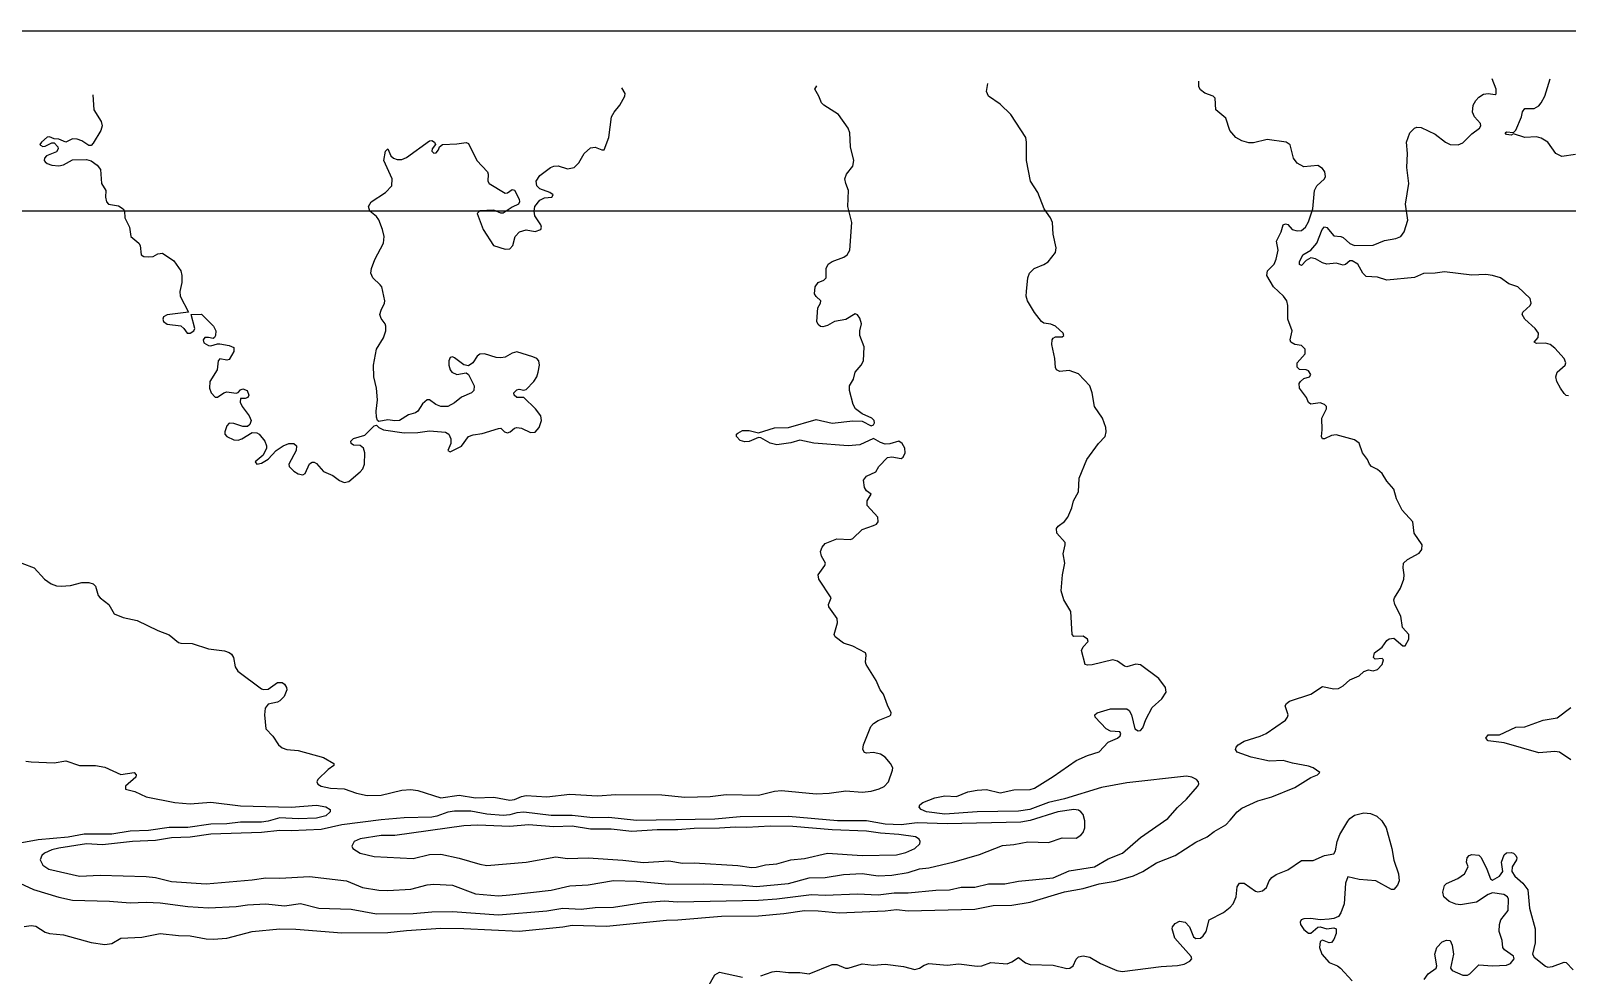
# Model space of a CAD drawing. Header units: feet. Extents: x 3308442 to 3309229, y 1376409 to 1377193.
# Drawn here: x 3308650.2 to 3308904.4, y 1377036.5 to 1377192.8 of the extents above; entities that cross this region are included whole.
import ezdxf

# ---------------------------------------------------------------- set-up
doc = ezdxf.new("R2010")
doc.units = ezdxf.units.FT
doc.header["$MEASUREMENT"] = 0
picture_1 = doc.add_image_def('image1.tif', size_in_pixel=(23683, 23593))

msp = doc.modelspace()

# ---------------------------------------------------------------- linework, layer by layer
at = {"color": 6}
for points, elevation in [([(3308648.37, 1377051.76), (3308650.65, 1377050.73), (3308654.84, 1377049.43), (3308657.13, 1377048.94), (3308663.22, 1377048.78), (3308666.65, 1377048.48), (3308669.31, 1377048.61), (3308671.6, 1377048.52), (3308676.16, 1377047.9), (3308679.59, 1377047.67), (3308684.16, 1377047.88), (3308686.06, 1377048.17), (3308689.11, 1377048.36), (3308692.16, 1377048.01), (3308694.82, 1377048.37), (3308697.87, 1377047.62), (3308703.2, 1377047.43), (3308707.39, 1377046.68), (3308713.48, 1377046.72), (3308716.53, 1377047.02), (3308719.95, 1377047.07), (3308727.57, 1377046.51), (3308735.56, 1377047.15), (3308738.23, 1377047.64), (3308741.27, 1377047.45), (3308743.56, 1377047.75), (3308746.6, 1377047.77), (3308751.55, 1377048.56), (3308754.98, 1377048.81), (3308757.27, 1377048.65), (3308770.59, 1377048.93), (3308773.64, 1377049.14), (3308779.35, 1377049.88), (3308781.63, 1377049.76), (3308786.97, 1377049.98), (3308790.39, 1377049.8), (3308793.06, 1377050.15), (3308795.34, 1377050.13), (3308799.91, 1377050.6), (3308802.2, 1377050.65), (3308804.1, 1377051.09), (3308806.38, 1377051.11), (3308808.67, 1377051.64), (3308811.33, 1377051.65), (3308813.62, 1377052.07), (3308819.33, 1377052.61), (3308822, 1377053.77), (3308826.18, 1377054.44), (3308828.47, 1377055.78), (3308830.79, 1377056.73), (3308833.8, 1377059.33), (3308838.33, 1377062.44), (3308839.89, 1377064.25), (3308841.41, 1377065.66), (3308843.21, 1377067.77), (3308843.42, 1377068.15), (3308843.4, 1377068.53), (3308843.06, 1377068.91), (3308842.3, 1377069.3), (3308841.41, 1377069.47), (3308831.51, 1377068.35), (3308827.33, 1377067.56), (3308821.23, 1377065.7), (3308818.57, 1377065.09), (3308815.48, 1377063.97), (3308813.62, 1377063.66), (3308806.76, 1377063.53), (3308801.43, 1377063.15), (3308798.4, 1377063.58), (3308797.53, 1377063.97), (3308797.17, 1377064.35), (3308797.27, 1377064.73), (3308797.8, 1377065.11), (3308799.76, 1377065.87), (3308801.43, 1377066.18), (3308803.34, 1377066.1), (3308805.24, 1377066.84), (3308806.76, 1377067.16), (3308808.29, 1377067.24), (3308810.57, 1377066.71), (3308812.86, 1377067.17), (3308815.52, 1377067.27), (3308816.28, 1377067.47), (3308819.33, 1377069.38), (3308823.14, 1377072.05), (3308825.04, 1377072.9), (3308826.95, 1377073.51), (3308828.47, 1377075.08), (3308829.99, 1377075.74), (3308830.44, 1377076.15), (3308830.56, 1377076.53), (3308830.37, 1377076.82), (3308828.85, 1377076.88), (3308828.09, 1377077.28), (3308826.27, 1377079.2), (3308826.23, 1377079.58), (3308826.6, 1377079.96), (3308828.85, 1377080.59), (3308831.51, 1377080.6), (3308831.89, 1377080.31), (3308832.28, 1377079.62), (3308832.86, 1377077.29), (3308833.42, 1377076.94), (3308833.8, 1377077.01), (3308834.18, 1377077.43), (3308834.7, 1377078.81), (3308835.7, 1377080.8), (3308837.31, 1377082.24), (3308838.05, 1377083.38), (3308837.93, 1377084.15), (3308836.84, 1377085.64), (3308833.8, 1377087.9), (3308833.04, 1377088.01), (3308831.51, 1377087.53), (3308831.13, 1377087.64), (3308829.99, 1377088.5), (3308829.23, 1377088.69), (3308825.8, 1377087.87), (3308825.04, 1377087.81), (3308824.66, 1377087.95), (3308824.04, 1377090.24), (3308824.28, 1377090.85), (3308825.12, 1377091.76), (3308825.01, 1377092.14), (3308824.28, 1377092.62), (3308822.76, 1377092.55), (3308822.48, 1377092.9), (3308822.26, 1377096.71), (3308821.1, 1377098.61), (3308820.69, 1377100.14), (3308820.88, 1377102.8), (3308821.25, 1377104.71), (3308821.01, 1377106.23), (3308821.35, 1377107.75), (3308821.31, 1377108.13), (3308819.96, 1377109.66), (3308819.92, 1377110.42), (3308820.19, 1377110.8), (3308821.23, 1377111.62), (3308821.75, 1377112.32), (3308822.41, 1377113.84), (3308822.72, 1377114.99), (3308823.56, 1377116.51), (3308823.67, 1377118.79), (3308824.9, 1377121.84), (3308826.84, 1377124.51), (3308827.93, 1377125.65), (3308828.12, 1377126.41), (3308828.06, 1377127.17), (3308827.52, 1377128.69), (3308826.16, 1377130.6), (3308825.8, 1377132.88), (3308825.41, 1377134.02), (3308823.52, 1377136.02), (3308822, 1377136.6), (3308820.47, 1377136.42), (3308819.91, 1377136.69), (3308819.73, 1377137.07), (3308819.6, 1377138.59), (3308819.12, 1377140.88), (3308819.17, 1377141.64), (3308819.33, 1377141.96), (3308819.71, 1377142.18), (3308820.85, 1377142.17), (3308821.11, 1377142.4), (3308821.02, 1377142.78), (3308819.71, 1377143.94), (3308818.95, 1377144.25), (3308817.81, 1377144.43), (3308817.43, 1377144.7), (3308816.28, 1377146.18), (3308815.09, 1377148.11), (3308814.9, 1377148.87), (3308814.92, 1377149.64), (3308815.17, 1377151.92), (3308815.45, 1377152.68), (3308816.21, 1377153.44), (3308817.81, 1377154.1), (3308818.51, 1377154.59), (3308819.73, 1377156.11), (3308819.86, 1377156.87), (3308819.32, 1377159.15), (3308819.23, 1377161.06), (3308818.92, 1377161.82), (3308817.88, 1377163.34), (3308816.81, 1377166.01), (3308815.59, 1377167.91), (3308814.95, 1377171.34), (3308814.95, 1377174.39), (3308814.8, 1377175.15), (3308812.35, 1377178.95), (3308810.57, 1377180.64), (3308808.64, 1377182), (3308808.3, 1377182.76), (3308808.53, 1377184.09)], 4477), ([(3308649.13, 1377044.6), (3308650.27, 1377044.74), (3308651.03, 1377044.64), (3308652.56, 1377043.65), (3308653.32, 1377043.42), (3308655.6, 1377043.18), (3308660.17, 1377041.92), (3308662.46, 1377041.58), (3308663.6, 1377041.78), (3308665.12, 1377042.63), (3308668.55, 1377042.83), (3308671.6, 1377043.41), (3308674.64, 1377043.09), (3308676.55, 1377043.06), (3308679.21, 1377042.55), (3308680.35, 1377042.48), (3308682.64, 1377042.67), (3308686.83, 1377043.78), (3308691.39, 1377044.18), (3308694.06, 1377044.12), (3308701.68, 1377043.55), (3308709.29, 1377043.57), (3308712.34, 1377043.93), (3308718.05, 1377044.31), (3308721.86, 1377044.26), (3308730.99, 1377043.79), (3308738.23, 1377044.53), (3308739.75, 1377044.82), (3308745.46, 1377044.65), (3308755.36, 1377045.62), (3308757.27, 1377045.66), (3308764.5, 1377046.31), (3308770.59, 1377046.36), (3308774.78, 1377046.73), (3308778.21, 1377047.22), (3308780.49, 1377047.2), (3308783.92, 1377046.86), (3308791.53, 1377047.18), (3308793.44, 1377047.39), (3308795.34, 1377047.2), (3308806.38, 1377047.46), (3308809.43, 1377048.08), (3308812.48, 1377048.12), (3308815.52, 1377048.62), (3308821.23, 1377050.34), (3308824.28, 1377050.86), (3308826.95, 1377051.64), (3308829.61, 1377052.07), (3308832.66, 1377052.98), (3308834.18, 1377053.7), (3308836.46, 1377055.13), (3308839.51, 1377056.35), (3308842.94, 1377058.52), (3308844.81, 1377059.4), (3308845.98, 1377060.3), (3308847.89, 1377061.43), (3308848.65, 1377062.16), (3308849.76, 1377063.58), (3308850.55, 1377064.19), (3308853.22, 1377065.4), (3308855.5, 1377066.06), (3308859.31, 1377067.56), (3308861.97, 1377069.23), (3308863.07, 1377069.68), (3308863.45, 1377070.06), (3308862.36, 1377070.82), (3308861.59, 1377071.12), (3308858.93, 1377071.59), (3308857.41, 1377072.04), (3308855.12, 1377071.96), (3308852.08, 1377072.61), (3308849.79, 1377073.42), (3308849.53, 1377073.86), (3308849.62, 1377074.25), (3308849.93, 1377074.63), (3308850.93, 1377075.24), (3308853.6, 1377076.08), (3308854.57, 1377076.53), (3308857.79, 1377078.74), (3308858.13, 1377079.2), (3308858.21, 1377079.58), (3308857.75, 1377081.1), (3308857.95, 1377081.48), (3308858.46, 1377081.86), (3308861.97, 1377083), (3308863.88, 1377084.27), (3308865.78, 1377083.89), (3308866.54, 1377083.96), (3308867.31, 1377084.38), (3308868.45, 1377085.41), (3308869.97, 1377086.05), (3308870.73, 1377086.76), (3308871.49, 1377087.03), (3308872.26, 1377086.9), (3308873.02, 1377087.12), (3308873.78, 1377087.95), (3308874.01, 1377088.71), (3308873.78, 1377088.94), (3308872.64, 1377088.82), (3308872.32, 1377089.1), (3308872.5, 1377089.86), (3308873.78, 1377090.81), (3308874.54, 1377091.89), (3308874.92, 1377092.19), (3308875.68, 1377092.28), (3308877.21, 1377091.04), (3308877.59, 1377091.05), (3308878.18, 1377092.14), (3308878.16, 1377092.9), (3308877.13, 1377094.04), (3308876.87, 1377095.95), (3308875.85, 1377097.85), (3308875.72, 1377098.61), (3308875.82, 1377098.99), (3308876.82, 1377100.59), (3308877.33, 1377102.04), (3308877.43, 1377102.8), (3308877.24, 1377103.94), (3308877.29, 1377104.71), (3308877.97, 1377105.3), (3308879.87, 1377106.36), (3308880.35, 1377106.99), (3308880.37, 1377107.75), (3308879.07, 1377109.66), (3308878.86, 1377111.56), (3308877.07, 1377113.46), (3308876.14, 1377115.37), (3308875.68, 1377116.94), (3308874.54, 1377118.26), (3308873.77, 1377119.56), (3308873.02, 1377120.2), (3308872.01, 1377120.7), (3308871.66, 1377121.08), (3308871.36, 1377121.84), (3308870.5, 1377122.98), (3308869.97, 1377124.56), (3308869.21, 1377125.09), (3308866.16, 1377125.92), (3308865.4, 1377125.85), (3308864.26, 1377125.28), (3308863.88, 1377125.3), (3308863.73, 1377125.65), (3308863.86, 1377126.79), (3308863.77, 1377128.69), (3308864.59, 1377130.22), (3308864.54, 1377130.6), (3308864.23, 1377130.98), (3308863.5, 1377131.25), (3308861.97, 1377131.02), (3308861.59, 1377131.27), (3308861.23, 1377132.12), (3308860.09, 1377133.64), (3308860.03, 1377134.41), (3308860.24, 1377134.79), (3308860.83, 1377135.24), (3308861.76, 1377135.55), (3308861.99, 1377135.93), (3308861.59, 1377136.55), (3308861.21, 1377136.71), (3308860.07, 1377136.73), (3308859.69, 1377137.14), (3308859.7, 1377137.83), (3308861.02, 1377139.36), (3308861.05, 1377140.12), (3308860.45, 1377140.71), (3308859.31, 1377140.91), (3308858.69, 1377141.26), (3308858.55, 1377141.64), (3308858.86, 1377143.16), (3308858.16, 1377145.07), (3308858.19, 1377147.35), (3308858.02, 1377148.11), (3308857.45, 1377148.87), (3308855.77, 1377150.4), (3308854.7, 1377152.3), (3308854.82, 1377153.06), (3308855.88, 1377154.19), (3308856.26, 1377154.98), (3308856.54, 1377156.49), (3308856.31, 1377158.01), (3308857.05, 1377159.54), (3308857.38, 1377160.68), (3308857.79, 1377160.87), (3308858.17, 1377160.73), (3308858.86, 1377159.92), (3308859.69, 1377159.68), (3308860.45, 1377159.74), (3308861.1, 1377160.3), (3308861.59, 1377161.19), (3308862.33, 1377163.34), (3308862.56, 1377166.39), (3308862.98, 1377167.15), (3308864.21, 1377168.29), (3308864.39, 1377168.67), (3308864.31, 1377169.44), (3308863.88, 1377170.03), (3308863.12, 1377170.48), (3308860.83, 1377170.31), (3308859.69, 1377170.89), (3308859.09, 1377171.72), (3308858.55, 1377173.95), (3308857.91, 1377174.39), (3308854.74, 1377174.82), (3308852.46, 1377174.24), (3308851.69, 1377174.24), (3308850.55, 1377174.56), (3308849.59, 1377175.15), (3308848.58, 1377176.29), (3308847.89, 1377178.32), (3308846.26, 1377179.72), (3308846.17, 1377181.62), (3308845.84, 1377182), (3308844.46, 1377182.49), (3308843.7, 1377183.04), (3308843.43, 1377183.52), (3308843.43, 1377184.48)], 4478), ([(3308904.62, 1377132.38), (3308904.24, 1377132.47), (3308903.86, 1377132.77), (3308903.25, 1377133.64), (3308902.69, 1377134.79), (3308902.5, 1377135.55), (3308902.74, 1377136.31), (3308904.06, 1377137.45), (3308904.16, 1377137.83), (3308903.86, 1377138.59), (3308902.34, 1377140.3), (3308901.57, 1377140.9), (3308900.81, 1377141.1), (3308899.29, 1377141.07), (3308898.91, 1377141.26), (3308899.59, 1377142.02), (3308899.65, 1377142.78), (3308899.09, 1377143.54), (3308897.35, 1377145.07), (3308896.95, 1377145.83), (3308897.02, 1377146.21), (3308898.26, 1377147.35), (3308898.44, 1377147.73), (3308898.28, 1377148.49), (3308896.24, 1377150.42), (3308894.72, 1377150.95), (3308893.37, 1377151.92), (3308892.05, 1377152.32), (3308890.91, 1377152.47), (3308888.63, 1377152.38), (3308884.06, 1377152.92), (3308882.54, 1377152.69), (3308880.63, 1377152.63), (3308879.11, 1377151.98), (3308874.54, 1377151.54), (3308873.02, 1377152.01), (3308871.11, 1377152.15), (3308870.56, 1377152.68), (3308869.77, 1377154.2), (3308868.83, 1377154.75), (3308868.45, 1377154.71), (3308867.69, 1377154.13), (3308867.31, 1377154.02), (3308866.16, 1377154.32), (3308864.64, 1377154.19), (3308863.88, 1377154.41), (3308862.74, 1377155.06), (3308861.97, 1377155.21), (3308861.21, 1377154.8), (3308860.45, 1377153.98), (3308860.07, 1377154.14), (3308860.09, 1377154.59), (3308860.67, 1377155.73), (3308861.97, 1377156.47), (3308862.99, 1377157.63), (3308863.85, 1377159.92), (3308864.26, 1377160.36), (3308864.64, 1377160.26), (3308865.78, 1377158.85), (3308866.92, 1377158.76), (3308867.31, 1377158.58), (3308868.45, 1377157.6), (3308869.21, 1377157.28), (3308872.26, 1377157.33), (3308874.16, 1377158.1), (3308876.06, 1377158.42), (3308876.84, 1377158.77), (3308877.41, 1377159.54), (3308878.04, 1377161.44), (3308877.65, 1377164.1), (3308878.21, 1377167.53), (3308877.87, 1377170.2), (3308877.98, 1377172.48), (3308877.78, 1377174.39), (3308878.35, 1377175.9), (3308879.11, 1377176.68), (3308879.49, 1377176.82), (3308880.25, 1377176.78), (3308882.54, 1377175.67), (3308884.27, 1377174.39), (3308885.01, 1377174), (3308886.34, 1377173.91), (3308887.1, 1377174.28), (3308888.63, 1377175.74), (3308889.9, 1377176.67), (3308890.09, 1377177.05), (3308890.06, 1377177.43), (3308889.05, 1377178.57), (3308888.74, 1377179.33), (3308888.85, 1377180.48), (3308889.29, 1377181.24), (3308889.77, 1377181.79), (3308890.53, 1377182.29), (3308891.29, 1377182.41), (3308892.44, 1377182.23), (3308892.64, 1377182.38), (3308892.63, 1377183.14), (3308891.96, 1377184.86)], 4479), ([(3308905.76, 1377172.35), (3308903.48, 1377172.02), (3308902.51, 1377172.48), (3308901.19, 1377174.38), (3308900.05, 1377175.03), (3308899.29, 1377175.26), (3308897.39, 1377175.16), (3308895.48, 1377175.72), (3308895.1, 1377175.53), (3308894.34, 1377175.61), (3308894.1, 1377175.91), (3308894.34, 1377176.06), (3308895.48, 1377175.98), (3308895.86, 1377176.33), (3308896.82, 1377178.57), (3308897, 1377179.38), (3308897.39, 1377179.94), (3308898.91, 1377179.95), (3308899.67, 1377180.4), (3308900.09, 1377180.86), (3308900.69, 1377182), (3308901.54, 1377184.86)], 4480), ([(3308648.75, 1377104.73), (3308650.75, 1377103.94), (3308652.5, 1377102.04), (3308653.57, 1377101.28), (3308654.46, 1377100.96), (3308655.22, 1377100.91), (3308656.75, 1377101.03), (3308658.65, 1377101.51), (3308659.79, 1377101.51), (3308660.52, 1377101.28), (3308660.93, 1377100.9), (3308661.35, 1377099.38), (3308661.7, 1377098.94), (3308663.13, 1377097.85), (3308663.98, 1377096.32), (3308665.5, 1377095.71), (3308667.79, 1377095.21), (3308671.21, 1377093.54), (3308673.12, 1377092.84), (3308674.64, 1377091.59), (3308675.02, 1377091.46), (3308676.93, 1377091.4), (3308679.59, 1377090.51), (3308682.26, 1377090.17), (3308683.02, 1377089.92), (3308683.4, 1377089.63), (3308683.73, 1377089.1), (3308684.04, 1377087.57), (3308684.48, 1377086.81), (3308688.35, 1377083.93), (3308688.73, 1377083.81), (3308689.49, 1377083.87), (3308691.01, 1377084.96), (3308691.78, 1377084.94), (3308692.16, 1377084.69), (3308692.52, 1377084.15), (3308692.57, 1377083.76), (3308692.11, 1377082.62), (3308691.39, 1377081.92), (3308691.01, 1377081.73), (3308689.49, 1377081.39), (3308689, 1377080.72), (3308688.89, 1377079.58), (3308689.11, 1377077.29), (3308690.25, 1377076.1), (3308691.19, 1377074.63), (3308691.78, 1377074.12), (3308692.54, 1377073.89), (3308694.44, 1377073.68), (3308698.63, 1377072.53), (3308700.35, 1377071.58), (3308700.33, 1377071.2), (3308699.39, 1377070.54), (3308697.69, 1377068.91), (3308697.52, 1377068.53), (3308697.68, 1377068.15), (3308698.25, 1377067.82), (3308699.77, 1377067.5), (3308702.06, 1377067.35), (3308704.08, 1377066.63), (3308705.86, 1377066.26), (3308708.15, 1377066.34), (3308711.58, 1377067.13), (3308713.1, 1377067.27), (3308714.24, 1377067.07), (3308718.05, 1377065.87), (3308721.09, 1377066.32), (3308723.76, 1377065.89), (3308726.81, 1377065.96), (3308729.47, 1377065.47), (3308730.23, 1377065.6), (3308731.37, 1377066.12), (3308732.14, 1377066.28), (3308735.56, 1377066.03), (3308739.37, 1377066.49), (3308743.94, 1377066.22), (3308746.99, 1377066.43), (3308754.6, 1377066.39), (3308758.41, 1377066), (3308762.6, 1377066.1), (3308765.26, 1377066.44), (3308770.59, 1377066.3), (3308773.26, 1377066.98), (3308774.4, 1377067.11), (3308780.11, 1377066.51), (3308782.3, 1377066.63), (3308785.06, 1377067.02), (3308787.73, 1377066.81), (3308789.25, 1377067), (3308790.58, 1377067.39), (3308791.4, 1377067.77), (3308792.08, 1377068.53), (3308792.79, 1377070.44), (3308792.82, 1377070.82), (3308792.43, 1377071.58), (3308791.53, 1377072.58), (3308790.77, 1377073.1), (3308789.63, 1377073.39), (3308788.49, 1377073.29), (3308788.11, 1377073.39), (3308787.84, 1377073.86), (3308787.98, 1377074.63), (3308789.2, 1377077.67), (3308789.63, 1377078.16), (3308790.39, 1377078.65), (3308792.3, 1377079.43), (3308792.5, 1377079.58), (3308792.57, 1377079.96), (3308791.92, 1377081.19), (3308791.29, 1377083), (3308790.73, 1377083.76), (3308790.07, 1377085.29), (3308788.41, 1377087.95), (3308788.31, 1377088.33), (3308788.43, 1377089.48), (3308788.27, 1377089.86), (3308786.2, 1377090.96), (3308784.68, 1377091.49), (3308783.3, 1377092.52), (3308783.09, 1377092.9), (3308783.65, 1377094.81), (3308783.59, 1377095.57), (3308782.24, 1377097.47), (3308782.18, 1377097.85), (3308782.6, 1377098.99), (3308780.6, 1377102.04), (3308780.46, 1377102.8), (3308781.58, 1377104.33), (3308781.69, 1377104.71), (3308781.04, 1377105.85), (3308780.85, 1377106.61), (3308781.12, 1377107.37), (3308781.63, 1377107.95), (3308783.54, 1377108.71), (3308785.82, 1377108.61), (3308786.2, 1377108.77), (3308787.73, 1377110.26), (3308789.63, 1377110.91), (3308790.09, 1377111.18), (3308790.39, 1377111.56), (3308790.35, 1377112.32), (3308788.58, 1377114.23), (3308788.6, 1377114.99), (3308789.25, 1377116.13), (3308788.49, 1377116.68), (3308788.11, 1377117.21), (3308787.96, 1377118.41), (3308788.49, 1377119.1), (3308790.01, 1377119.79), (3308790.5, 1377120.7), (3308791.92, 1377122.17), (3308792.68, 1377122.29), (3308794.2, 1377122.01), (3308794.55, 1377122.22), (3308794.87, 1377122.98), (3308794.83, 1377123.74), (3308794.34, 1377124.51), (3308793.82, 1377124.88), (3308792.3, 1377124.46), (3308791.53, 1377124.42), (3308790.77, 1377124.66), (3308789.63, 1377125.35), (3308787.35, 1377124.31), (3308785.44, 1377124.12), (3308779.73, 1377124.57), (3308777.45, 1377125.03), (3308775.92, 1377124.61), (3308773.64, 1377124.3), (3308772.5, 1377124.58), (3308770.97, 1377125.46), (3308770.59, 1377125.51), (3308769.07, 1377124.85), (3308768.31, 1377124.78), (3308767.55, 1377125.02), (3308766.93, 1377125.65), (3308766.97, 1377126.03), (3308767.17, 1377126.24), (3308767.93, 1377126.64), (3308769.07, 1377126.66), (3308770.59, 1377126.27), (3308773.26, 1377127.09), (3308775.57, 1377127.17), (3308780.11, 1377128.49), (3308782.78, 1377127.86), (3308786.2, 1377128.24), (3308787.73, 1377128.22), (3308789.25, 1377127.43), (3308789.63, 1377127.57), (3308789.77, 1377127.93), (3308789.75, 1377128.31), (3308789.36, 1377128.69), (3308787.73, 1377129.39), (3308786.67, 1377130.22), (3308786.25, 1377130.98), (3308785.65, 1377133.26), (3308785.66, 1377134.02), (3308786.29, 1377135.17), (3308786.6, 1377136.31), (3308787.58, 1377137.45), (3308787.94, 1377138.21), (3308788.08, 1377140.5), (3308787.38, 1377142.4), (3308787.36, 1377143.16), (3308787.62, 1377144.31), (3308787.35, 1377145.27), (3308786.97, 1377145.79), (3308786.58, 1377145.97), (3308785.06, 1377145), (3308783.16, 1377144.7), (3308782.02, 1377144.03), (3308781.25, 1377143.79), (3308780.87, 1377143.87), (3308780.49, 1377144.17), (3308780.27, 1377144.69), (3308780.4, 1377146.97), (3308780.87, 1377147.73), (3308780.89, 1377148.11), (3308780.11, 1377148.82), (3308779.88, 1377149.25), (3308779.96, 1377150.4), (3308780.49, 1377151.12), (3308781.39, 1377151.54), (3308781.78, 1377151.92), (3308781.77, 1377153.44), (3308782.14, 1377154.2), (3308782.78, 1377154.64), (3308784.72, 1377155.35), (3308785.26, 1377155.73), (3308785.69, 1377156.49), (3308786.01, 1377161.06), (3308785.37, 1377163.72), (3308785.49, 1377166.39), (3308785.04, 1377167.53), (3308784.9, 1377168.29), (3308785.13, 1377169.05), (3308786.2, 1377170.39), (3308786.37, 1377171.34), (3308785.8, 1377173.62), (3308785.73, 1377175.91), (3308785.44, 1377176.67), (3308783.82, 1377178.95), (3308781.39, 1377180.48), (3308781.02, 1377180.86), (3308780.59, 1377182), (3308779.94, 1377183.14), (3308780.23, 1377183.71)], 4476), ([(3308660.45, 1377182.19), (3308660.62, 1377179.72), (3308661.84, 1377177.81), (3308661.99, 1377177.05), (3308661.78, 1377176.29), (3308660.55, 1377174.22), (3308660.17, 1377173.83), (3308659.79, 1377173.81), (3308658.65, 1377174.6), (3308657.89, 1377174.88), (3308657.13, 1377174.9), (3308655.98, 1377174.35), (3308654.84, 1377174.88), (3308654.08, 1377174.91), (3308653.32, 1377175.23), (3308652.94, 1377175.22), (3308651.98, 1377174.39), (3308651.72, 1377174), (3308651.8, 1377173.88), (3308652.18, 1377173.67), (3308652.56, 1377173.73), (3308653.7, 1377174.28), (3308654.08, 1377174.23), (3308654.67, 1377173.62), (3308654.75, 1377173.24), (3308654.46, 1377172.75), (3308652.81, 1377172.1), (3308652.5, 1377171.72), (3308652.41, 1377171.34), (3308652.56, 1377171.11), (3308652.94, 1377170.82), (3308653.7, 1377170.58), (3308654.84, 1377170.47), (3308655.6, 1377170.59), (3308657.13, 1377171.42), (3308659.41, 1377171.48), (3308660.17, 1377171.3), (3308661.16, 1377170.58), (3308661.72, 1377169.82), (3308661.88, 1377167.53), (3308662.63, 1377166.39), (3308662.58, 1377165.25), (3308662.73, 1377164.49), (3308663.07, 1377164.1), (3308664.74, 1377163.85), (3308665.49, 1377163.34), (3308665.71, 1377162.96), (3308665.77, 1377161.82), (3308666.53, 1377160.3), (3308666.76, 1377158.77), (3308668.07, 1377157.63), (3308668.3, 1377157.25), (3308668.46, 1377155.73), (3308668.93, 1377155.42), (3308669.69, 1377155.38), (3308670.45, 1377155.47), (3308671.21, 1377155.87), (3308671.98, 1377155.98), (3308673.88, 1377154.73), (3308675.04, 1377153.06), (3308675.22, 1377152.3), (3308675.22, 1377151.16), (3308674.88, 1377149.64), (3308674.9, 1377148.87), (3308676.29, 1377146.21), (3308672.74, 1377145.78), (3308672.17, 1377145.45), (3308672.06, 1377145.07), (3308672.17, 1377144.69), (3308672.74, 1377144.24), (3308675.02, 1377143.97), (3308675.53, 1377143.54), (3308676.05, 1377142.78), (3308676.55, 1377142.75), (3308677.17, 1377143.16), (3308677.37, 1377143.54), (3308676.74, 1377145.83), (3308678.45, 1377145.93), (3308680.46, 1377143.92), (3308680.8, 1377143.16), (3308680.78, 1377142.4), (3308680.6, 1377142.02), (3308680.35, 1377141.86), (3308679.59, 1377142.07), (3308678.99, 1377142.02), (3308678.7, 1377141.64), (3308678.83, 1377141.18), (3308679.59, 1377140.71), (3308679.97, 1377140.67), (3308681.11, 1377141.02), (3308681.5, 1377141), (3308683.02, 1377140.74), (3308683.78, 1377140.37), (3308683.79, 1377139.74), (3308683.02, 1377138.39), (3308682.64, 1377138.27), (3308681.5, 1377138.52), (3308681.21, 1377138.21), (3308681.05, 1377136.69), (3308679.82, 1377134.79), (3308679.77, 1377133.64), (3308680.04, 1377132.88), (3308680.73, 1377132.18), (3308681.11, 1377132.17), (3308682.12, 1377132.88), (3308682.64, 1377133.06), (3308684.16, 1377132.82), (3308684.54, 1377132.93), (3308684.92, 1377133.38), (3308685.3, 1377133.55), (3308686, 1377133.26), (3308686.27, 1377132.5), (3308686.1, 1377132.12), (3308685.68, 1377131.95), (3308684.92, 1377131.93), (3308684.83, 1377131.36), (3308685.19, 1377130.6), (3308686.35, 1377129.07), (3308686.66, 1377128.31), (3308686.45, 1377127.64), (3308686.06, 1377127.33), (3308685.3, 1377127.34), (3308683.78, 1377127.82), (3308683.02, 1377127.85), (3308682.64, 1377127.44), (3308682.28, 1377126.41), (3308682.3, 1377126.03), (3308682.64, 1377125.65), (3308683.78, 1377125.13), (3308684.54, 1377125.06), (3308685.13, 1377125.27), (3308686.83, 1377126.31), (3308687.59, 1377126.28), (3308687.97, 1377126.04), (3308688.93, 1377124.89), (3308689.22, 1377124.12), (3308689.21, 1377123.74), (3308688.64, 1377122.6), (3308687.33, 1377121.46), (3308687.59, 1377121.08), (3308688.35, 1377121.26), (3308689.49, 1377121.92), (3308690.8, 1377123.36), (3308691.96, 1377124.12), (3308692.92, 1377124.51), (3308693.73, 1377124.51), (3308694.16, 1377124.12), (3308694.13, 1377123.36), (3308692.9, 1377121.08), (3308692.97, 1377120.7), (3308693.75, 1377119.94), (3308694.44, 1377119.47), (3308695.2, 1377119.31), (3308695.58, 1377119.56), (3308696.34, 1377121.16), (3308696.73, 1377121.4), (3308697.11, 1377121.42), (3308697.49, 1377121.21), (3308698.63, 1377119.89), (3308700.15, 1377119.2), (3308701.29, 1377118.4), (3308702.06, 1377118.07), (3308702.82, 1377118.22), (3308704.72, 1377119.8), (3308705.14, 1377120.32), (3308705.41, 1377121.08), (3308705.48, 1377122.98), (3308705.26, 1377123.74), (3308704.72, 1377124.15), (3308703.58, 1377124.24), (3308703.21, 1377124.51), (3308703.18, 1377124.89), (3308703.58, 1377125.33), (3308705.48, 1377125.9), (3308707.01, 1377127.43), (3308707.39, 1377127.55), (3308707.77, 1377127.17), (3308708.53, 1377126.77), (3308711.96, 1377126.28), (3308714.24, 1377126.35), (3308716.14, 1377126.6), (3308718.81, 1377126.39), (3308719.38, 1377126.03), (3308719.7, 1377125.27), (3308719.71, 1377124.51), (3308719.19, 1377123.36), (3308719.57, 1377123.15), (3308721.47, 1377124.07), (3308722.62, 1377125.66), (3308723.38, 1377125.95), (3308724.9, 1377126.14), (3308727.57, 1377126.98), (3308727.95, 1377127.02), (3308728.55, 1377126.41), (3308729.09, 1377126.25), (3308729.5, 1377126.41), (3308730.23, 1377127.03), (3308730.61, 1377127.14), (3308731.37, 1377127.03), (3308732.9, 1377126.34), (3308733.66, 1377126.39), (3308734.32, 1377127.17), (3308734.7, 1377128.31), (3308734.61, 1377129.07), (3308733.68, 1377130.22), (3308731.76, 1377132.09), (3308730.61, 1377132.1), (3308730.15, 1377132.5), (3308730.12, 1377132.88), (3308730.61, 1377133.39), (3308730.99, 1377133.47), (3308731.76, 1377133.31), (3308732.14, 1377133.45), (3308733.44, 1377134.79), (3308733.9, 1377135.55), (3308734.12, 1377136.31), (3308734.35, 1377137.45), (3308734.26, 1377138.21), (3308733.93, 1377138.59), (3308733.28, 1377138.87), (3308730.61, 1377139.66), (3308729.85, 1377139.45), (3308728.71, 1377138.81), (3308727.95, 1377138.67), (3308727.19, 1377138.75), (3308725.28, 1377139.34), (3308724.52, 1377139.3), (3308724.03, 1377138.97), (3308723.34, 1377137.83), (3308722.62, 1377137.34), (3308721.86, 1377137.52), (3308720.33, 1377138.68), (3308719.95, 1377138.85), (3308719.57, 1377138.76), (3308719.35, 1377138.21), (3308719.36, 1377137.45), (3308719.57, 1377136.69), (3308719.87, 1377136.31), (3308720.71, 1377135.93), (3308722.24, 1377136.22), (3308722.62, 1377135.91), (3308723.57, 1377134.02), (3308723.48, 1377133.26), (3308723.12, 1377132.88), (3308721.47, 1377132.15), (3308720.33, 1377131.22), (3308719.19, 1377130.65), (3308718.05, 1377130.62), (3308717.23, 1377130.98), (3308716.14, 1377131.74), (3308715.76, 1377131.74), (3308715, 1377131.05), (3308714.24, 1377129.85), (3308713.86, 1377129.56), (3308712.72, 1377129.23), (3308711.19, 1377128.31), (3308710.43, 1377128.24), (3308709.29, 1377128.41), (3308707.77, 1377128.16), (3308707.58, 1377128.31), (3308707.39, 1377128.85), (3308707.33, 1377129.84), (3308707.55, 1377131.74), (3308707.38, 1377133.64), (3308706.98, 1377135.55), (3308706.92, 1377137.45), (3308707.38, 1377140.12), (3308708.53, 1377142), (3308708.93, 1377143.16), (3308708.97, 1377143.92), (3308708.86, 1377144.31), (3308708.15, 1377145.19), (3308707.97, 1377145.83), (3308708.17, 1377146.59), (3308708.74, 1377147.73), (3308708.78, 1377148.11), (3308708.27, 1377150.4), (3308708.03, 1377150.78), (3308706.77, 1377151.92), (3308706.45, 1377152.68), (3308706.55, 1377153.44), (3308707.1, 1377154.97), (3308708.53, 1377157.63), (3308708.64, 1377158.77), (3308708.41, 1377159.92), (3308707.77, 1377161.49), (3308707.39, 1377162.05), (3308706.27, 1377162.96), (3308706.06, 1377163.72), (3308706.5, 1377164.49), (3308708.91, 1377166.05), (3308709.93, 1377167.15), (3308709.99, 1377168.29), (3308708.63, 1377171.34), (3308708.91, 1377172.86), (3308709.29, 1377173.24), (3308709.76, 1377172.1), (3308710.22, 1377171.72), (3308710.81, 1377171.49), (3308711.58, 1377171.47), (3308712.34, 1377171.84), (3308716.14, 1377174.56), (3308716.53, 1377174.66), (3308717.02, 1377174.39), (3308717.15, 1377174), (3308716.59, 1377173.24), (3308716.54, 1377172.86), (3308716.91, 1377172.55), (3308717.29, 1377172.59), (3308717.67, 1377173.09), (3308717.83, 1377173.62), (3308718.34, 1377174), (3308720.71, 1377174.08), (3308722.24, 1377174.32), (3308722.62, 1377174.16), (3308723.97, 1377171.34), (3308725.76, 1377169.44), (3308725.89, 1377169.05), (3308725.81, 1377167.91), (3308726.04, 1377167.53), (3308728.71, 1377165.92), (3308729.09, 1377165.97), (3308729.85, 1377166.55), (3308730.23, 1377166.41), (3308730.99, 1377164.92), (3308731.05, 1377164.49), (3308730.87, 1377164.1), (3308729.85, 1377163.61), (3308728.33, 1377162.59), (3308727.95, 1377162.62), (3308726.81, 1377163.11), (3308724.52, 1377163), (3308724.07, 1377162.58), (3308725.05, 1377159.92), (3308726.77, 1377157.25), (3308728.71, 1377156.68), (3308729.47, 1377156.72), (3308729.93, 1377157.25), (3308730.36, 1377158.77), (3308731.03, 1377159.54), (3308732.14, 1377159.88), (3308733.66, 1377159.6), (3308734.58, 1377159.92), (3308734.7, 1377160.3), (3308734.6, 1377160.68), (3308733.58, 1377162.2), (3308733.47, 1377162.96), (3308733.59, 1377163.72), (3308734.42, 1377164.75), (3308735.18, 1377165.13), (3308736.38, 1377165.25), (3308736.62, 1377165.63), (3308736.08, 1377166.01), (3308734.42, 1377166.65), (3308733.94, 1377167.15), (3308733.84, 1377167.91), (3308734.42, 1377168.84), (3308736.18, 1377170.2), (3308736.71, 1377170.42), (3308737.47, 1377170.46), (3308738.99, 1377169.95), (3308740.11, 1377170.2), (3308740.89, 1377170.96), (3308741.75, 1377172.48), (3308742.8, 1377173.4), (3308743.56, 1377173.53), (3308744.7, 1377173.08), (3308745.08, 1377173.07), (3308745.86, 1377175.15), (3308746.26, 1377178.57), (3308746.69, 1377179.33), (3308747.68, 1377180.48), (3308748.48, 1377182), (3308748.51, 1377182.4), (3308748.01, 1377183.33)], 4475), ([(3308905, 1377072.14), (3308903.1, 1377073.44), (3308902.34, 1377073.55), (3308899.67, 1377073.33), (3308893.96, 1377074.98), (3308891.29, 1377075.28), (3308890.91, 1377075.74), (3308891.29, 1377076.3), (3308893.2, 1377076.31), (3308895.86, 1377077.57), (3308897.39, 1377077.64), (3308900.43, 1377078.73), (3308902.72, 1377079.11), (3308905, 1377080.81)], 4479), ([(3308649.4, 1377071.96), (3308650.27, 1377071.81), (3308654.08, 1377071.68), (3308655.98, 1377072), (3308658.27, 1377071.25), (3308660.93, 1377071.24), (3308662.46, 1377070.96), (3308665.12, 1377069.76), (3308667.32, 1377070.06), (3308667.65, 1377069.68), (3308667.56, 1377069.3), (3308665.88, 1377067.8), (3308665.88, 1377067.33), (3308667.41, 1377066.91), (3308669.31, 1377066.02), (3308674.03, 1377065.11), (3308676.55, 1377064.9), (3308679.97, 1377065.16), (3308684.92, 1377064.57), (3308693.3, 1377064.33), (3308697.49, 1377064.64), (3308699.01, 1377064.39), (3308699.76, 1377063.97), (3308699.76, 1377063.58), (3308699.01, 1377062.92), (3308697.49, 1377062.53), (3308694.44, 1377062.39), (3308691.39, 1377062.57), (3308689.49, 1377062.02), (3308688.35, 1377061.85), (3308684.92, 1377061.86), (3308682.64, 1377061.59), (3308679.97, 1377061.49), (3308676.16, 1377060.96), (3308673.12, 1377060.97), (3308669.69, 1377060.48), (3308666.65, 1377060.34), (3308663.6, 1377059.86), (3308659.03, 1377059.84), (3308656.37, 1377059.34), (3308651.42, 1377058.9), (3308648.75, 1377058.45)], 4477), ([(3308729.47, 1377049.84), (3308736.32, 1377050.61), (3308739.37, 1377051.33), (3308742.42, 1377051.48), (3308746.6, 1377052.2), (3308750.41, 1377052.06), (3308755.74, 1377051.58), (3308761.45, 1377051.64), (3308767.93, 1377051.43), (3308770.21, 1377051.19), (3308775.54, 1377051.71), (3308778.97, 1377052.62), (3308781.63, 1377052.68), (3308784.68, 1377053.17), (3308787.73, 1377053.37), (3308790.39, 1377052.99), (3308792.68, 1377053.06), (3308795.34, 1377053.53), (3308797.25, 1377054.12), (3308798.77, 1377054.31), (3308802.96, 1377055.29), (3308807.15, 1377056.47), (3308810.95, 1377057.97), (3308812.86, 1377058.14), (3308815.14, 1377058.6), (3308818.57, 1377058.47), (3308820.85, 1377059.23), (3308823.14, 1377059.2), (3308823.9, 1377059.67), (3308824.31, 1377060.16), (3308824.6, 1377060.92), (3308824.6, 1377062.06), (3308824.28, 1377063.11), (3308823.94, 1377063.58), (3308823.52, 1377063.81), (3308822.76, 1377063.93), (3308820.09, 1377063.58), (3308815.52, 1377062.15), (3308814, 1377061.86), (3308801.81, 1377061.59), (3308796.87, 1377061.75), (3308794.2, 1377061.43), (3308791.53, 1377061.52), (3308788.49, 1377062.05), (3308783.66, 1377062.06), (3308775.54, 1377062.77), (3308767.55, 1377062.71), (3308763.36, 1377062.33), (3308750.41, 1377062.1), (3308745.84, 1377062.61), (3308743.18, 1377062.59), (3308739.75, 1377062.93), (3308736.32, 1377062.94), (3308731.76, 1377063.48), (3308730.61, 1377063.41), (3308729.47, 1377063.06), (3308728.33, 1377062.93), (3308725.66, 1377063.19), (3308723, 1377063.67), (3308720.33, 1377063.68), (3308719.19, 1377063.51), (3308717.39, 1377062.82), (3308716.53, 1377062.66), (3308711.96, 1377062.55), (3308708.15, 1377062.24), (3308701.68, 1377061.43), (3308698.25, 1377060.62), (3308693.3, 1377060.42), (3308691.39, 1377060.48), (3308688.35, 1377060.13), (3308679.97, 1377059.84), (3308676.55, 1377059.39), (3308673.5, 1377059.26), (3308670.83, 1377058.79), (3308667.03, 1377058.66), (3308662.08, 1377058.12), (3308659.41, 1377058.27), (3308654.84, 1377057.57), (3308653.7, 1377057.26), (3308652.5, 1377056.73), (3308652.01, 1377056.35), (3308651.76, 1377055.59), (3308652.18, 1377054.75), (3308653.19, 1377054.07), (3308658.27, 1377052.91), (3308661.7, 1377053.08), (3308669.31, 1377052.87), (3308670.83, 1377052.7), (3308673.5, 1377052.04), (3308679.21, 1377051.65), (3308686.83, 1377052.28), (3308689.11, 1377052.66), (3308691.39, 1377052.6), (3308696.34, 1377052.83), (3308702.44, 1377052.12), (3308705.1, 1377051.02), (3308707.77, 1377050.62), (3308709.29, 1377050.55), (3308713.1, 1377050.74), (3308715.76, 1377051.48), (3308716.91, 1377051.58), (3308719.95, 1377051.41), (3308723.76, 1377049.99), (3308727.57, 1377049.64), (3308729.47, 1377049.84)], 4476), ([(3308770.97, 1377036.41), (3308772.88, 1377037.1), (3308773.64, 1377037.18), (3308775.54, 1377036.95), (3308777.45, 1377036.99), (3308778.97, 1377036.76), (3308782.78, 1377038.3), (3308783.54, 1377038.3), (3308785, 1377037.69), (3308785.44, 1377037.67), (3308787.73, 1377038.41), (3308789.63, 1377038.21), (3308791.53, 1377038.36), (3308794.58, 1377037.95), (3308796.48, 1377037.49), (3308797.25, 1377037.67), (3308798.01, 1377038.2), (3308798.77, 1377038.46), (3308801.81, 1377038.2), (3308803.72, 1377038.4), (3308806.76, 1377038.03), (3308807.53, 1377038.1), (3308809.05, 1377038.6), (3308811.71, 1377038.41), (3308812.48, 1377038.71), (3308813.62, 1377039.44), (3308814.76, 1377038.55), (3308815.52, 1377038.28), (3308819.33, 1377038.16), (3308821.61, 1377037.63), (3308822.12, 1377037.69), (3308822.65, 1377038.07), (3308823.14, 1377039.2), (3308823.52, 1377039.56), (3308824.28, 1377039.75), (3308825.42, 1377039.53), (3308827.17, 1377038.45), (3308829.86, 1377037.31), (3308830.75, 1377037.16), (3308837.23, 1377037.96), (3308839.89, 1377038.11), (3308841.03, 1377038.36), (3308841.98, 1377038.83), (3308842.28, 1377039.22), (3308842.2, 1377039.6), (3308839.45, 1377042.64), (3308839.05, 1377044.17), (3308839.09, 1377044.55), (3308839.51, 1377045.09), (3308840.27, 1377045.49), (3308841.16, 1377045.31), (3308841.89, 1377044.55), (3308842.56, 1377042.89), (3308842.94, 1377042.57), (3308843.7, 1377042.65), (3308844.16, 1377043.02), (3308844.66, 1377043.78), (3308845.13, 1377045.69), (3308847.51, 1377046.88), (3308848.65, 1377047.78), (3308849.14, 1377048.35), (3308849.62, 1377049.5), (3308849.79, 1377051.13), (3308850.17, 1377051.73), (3308850.93, 1377051.73), (3308852.84, 1377050.43), (3308853.22, 1377050.34), (3308853.98, 1377050.47), (3308854.61, 1377051.02), (3308855.07, 1377052.16), (3308855.5, 1377052.69), (3308856.26, 1377053.18), (3308858.17, 1377053.97), (3308860.45, 1377055.53), (3308862.36, 1377055.48), (3308864.26, 1377056.33), (3308865.78, 1377056.59), (3308866.06, 1377057.11), (3308866.31, 1377058.63), (3308866.76, 1377059.78), (3308868.07, 1377062.04), (3308868.45, 1377062.48), (3308869.21, 1377062.98), (3308870.73, 1377063.37), (3308871.87, 1377063.26), (3308872.87, 1377062.82), (3308873.7, 1377062.06), (3308874.45, 1377060.92), (3308875.39, 1377057.49), (3308875.68, 1377055.57), (3308876.5, 1377053.3), (3308876.57, 1377052.16), (3308876.3, 1377051.4), (3308875.68, 1377050.73), (3308875.3, 1377050.68), (3308872.71, 1377052.16), (3308869.97, 1377052.38), (3308868.07, 1377052.8), (3308867.68, 1377051.78), (3308867.48, 1377048.35), (3308866.92, 1377046.83), (3308866.54, 1377046.26), (3308865.78, 1377045.88), (3308865.02, 1377045.78), (3308863.5, 1377045.7), (3308861.97, 1377045.89), (3308860.83, 1377045.83), (3308860.4, 1377045.69), (3308860.18, 1377045.31), (3308860.25, 1377044.93), (3308860.83, 1377044.09), (3308861.59, 1377043.47), (3308861.97, 1377043.49), (3308863.12, 1377044.5), (3308863.5, 1377044.53), (3308864.64, 1377044.17), (3308865.78, 1377044.34), (3308866.16, 1377044.19), (3308866.15, 1377043.4), (3308865.78, 1377042.42), (3308865.4, 1377041.91), (3308865.02, 1377041.89), (3308863.88, 1377042.33), (3308863.5, 1377042.11), (3308863.42, 1377041.12), (3308863.77, 1377039.98), (3308865.02, 1377038.64), (3308866.36, 1377038.07), (3308866.86, 1377037.69), (3308868.83, 1377035.58)], 4479), ([(3308770.21, 1377054.41), (3308771.74, 1377054.76), (3308773.64, 1377054.94), (3308775.92, 1377055.64), (3308778.21, 1377055.85), (3308782.02, 1377056.69), (3308787.73, 1377056.33), (3308793.44, 1377056.42), (3308794.96, 1377056.84), (3308796.44, 1377057.49), (3308797.29, 1377058.25), (3308797.35, 1377058.63), (3308797.16, 1377059.02), (3308796.56, 1377059.4), (3308793.82, 1377059.83), (3308790.77, 1377060.02), (3308788.49, 1377060.38), (3308782.78, 1377060.56), (3308776.3, 1377061.12), (3308772.5, 1377061.2), (3308768.69, 1377060.98), (3308766.79, 1377061.03), (3308764.12, 1377060.84), (3308759.93, 1377060.79), (3308757.27, 1377060.56), (3308753.84, 1377060.58), (3308749.65, 1377060.3), (3308746.22, 1377060.68), (3308742.8, 1377060.67), (3308739.75, 1377061.21), (3308736.71, 1377061.08), (3308732.52, 1377061.42), (3308729.47, 1377061.15), (3308724.14, 1377061.36), (3308721.86, 1377061.23), (3308710.43, 1377059.62), (3308708.15, 1377059.63), (3308704.72, 1377059.09), (3308703.73, 1377058.63), (3308703.34, 1377057.87), (3308703.49, 1377057.49), (3308704.7, 1377056.73), (3308707.01, 1377056.17), (3308713.48, 1377055.84), (3308716.14, 1377056.47), (3308718.05, 1377056.55), (3308721.09, 1377055.91), (3308724.52, 1377054.88), (3308725.66, 1377054.69), (3308732.14, 1377055.25), (3308737.09, 1377056.11), (3308738.99, 1377055.84), (3308742.42, 1377055.96), (3308748.13, 1377055.56), (3308751.55, 1377055.15), (3308755.74, 1377055.45), (3308758.03, 1377055.07), (3308759.93, 1377055.11), (3308767.17, 1377054.68), (3308769.45, 1377054.33), (3308770.21, 1377054.41)], 4475), ([(3308880.7, 1377035.79), (3308881.39, 1377036.73), (3308882.73, 1377037.69), (3308882.84, 1377038.07), (3308882.51, 1377039.98), (3308882.79, 1377041.12), (3308883.68, 1377042.06), (3308884.44, 1377042.34), (3308885.03, 1377042.26), (3308885.36, 1377041.5), (3308885.57, 1377039.98), (3308885.07, 1377037.69), (3308885.35, 1377037.31), (3308887.1, 1377036.52), (3308887.87, 1377036.53), (3308888.25, 1377036.73), (3308889.77, 1377038.26), (3308892.05, 1377038.09), (3308894.34, 1377038.16), (3308895.01, 1377038.45), (3308895.6, 1377039.22), (3308895.48, 1377039.68), (3308894.03, 1377040.74), (3308893.76, 1377041.12), (3308893.6, 1377042.26), (3308893.15, 1377043.78), (3308893.16, 1377044.93), (3308893.38, 1377045.69), (3308894.63, 1377047.21), (3308894.68, 1377049.12), (3308894.52, 1377049.5), (3308893.91, 1377049.88), (3308892.05, 1377050.16), (3308891.29, 1377049.88), (3308889.39, 1377048.63), (3308886.72, 1377048.15), (3308885.96, 1377048.27), (3308884.84, 1377048.73), (3308883.99, 1377049.5), (3308883.81, 1377050.26), (3308884.06, 1377051.34), (3308884.44, 1377051.68), (3308886.28, 1377052.54), (3308887.37, 1377053.3), (3308887.99, 1377054.45), (3308887.75, 1377055.21), (3308887.85, 1377055.97), (3308888.17, 1377056.35), (3308888.63, 1377056.52), (3308889.77, 1377056.38), (3308890.15, 1377056.02), (3308891.11, 1377054.07), (3308891.67, 1377052.49), (3308892.05, 1377052.25), (3308893.16, 1377052.92), (3308893.72, 1377053.68), (3308893.51, 1377055.21), (3308893.96, 1377056.46), (3308894.34, 1377056.77), (3308895.1, 1377056.84), (3308895.48, 1377056.73), (3308895.89, 1377056.35), (3308896.04, 1377055.97), (3308895.99, 1377055.59), (3308895.3, 1377054.45), (3308895.21, 1377053.68), (3308895.7, 1377052.92), (3308897.02, 1377051.78), (3308897.87, 1377050.64), (3308898.15, 1377047.59), (3308899.06, 1377044.17), (3308899.07, 1377041.88), (3308898.65, 1377039.98), (3308898.91, 1377039.53), (3308900.81, 1377038.02), (3308901.19, 1377037.88), (3308901.95, 1377037.95), (3308903.86, 1377038.7), (3308904.24, 1377038.62), (3308905.38, 1377037.39)], 4479), ([(3308762.22, 1377034.54), (3308763.36, 1377036.6), (3308764.12, 1377037), (3308767.93, 1377036.18)], 4479)]:
    msp.add_lwpolyline(points, dxfattribs=dict(at, elevation=elevation))
msp.add_lwpolyline([(3308458.31, 1377163.01), (3309206.27, 1377163.01), (3309206.27, 1376437.64), (3308479.78, 1376432.27)], close=True)

# ---------------------------------------------------------------- pictures from other files: only their frames are drawn
image = msp.add_image(picture_1, insert=(3308441.61, 1376408.84), size_in_units=(786.96, 783.97))
image.dxf.flags = 7

doc.saveas('drawing.dxf')
